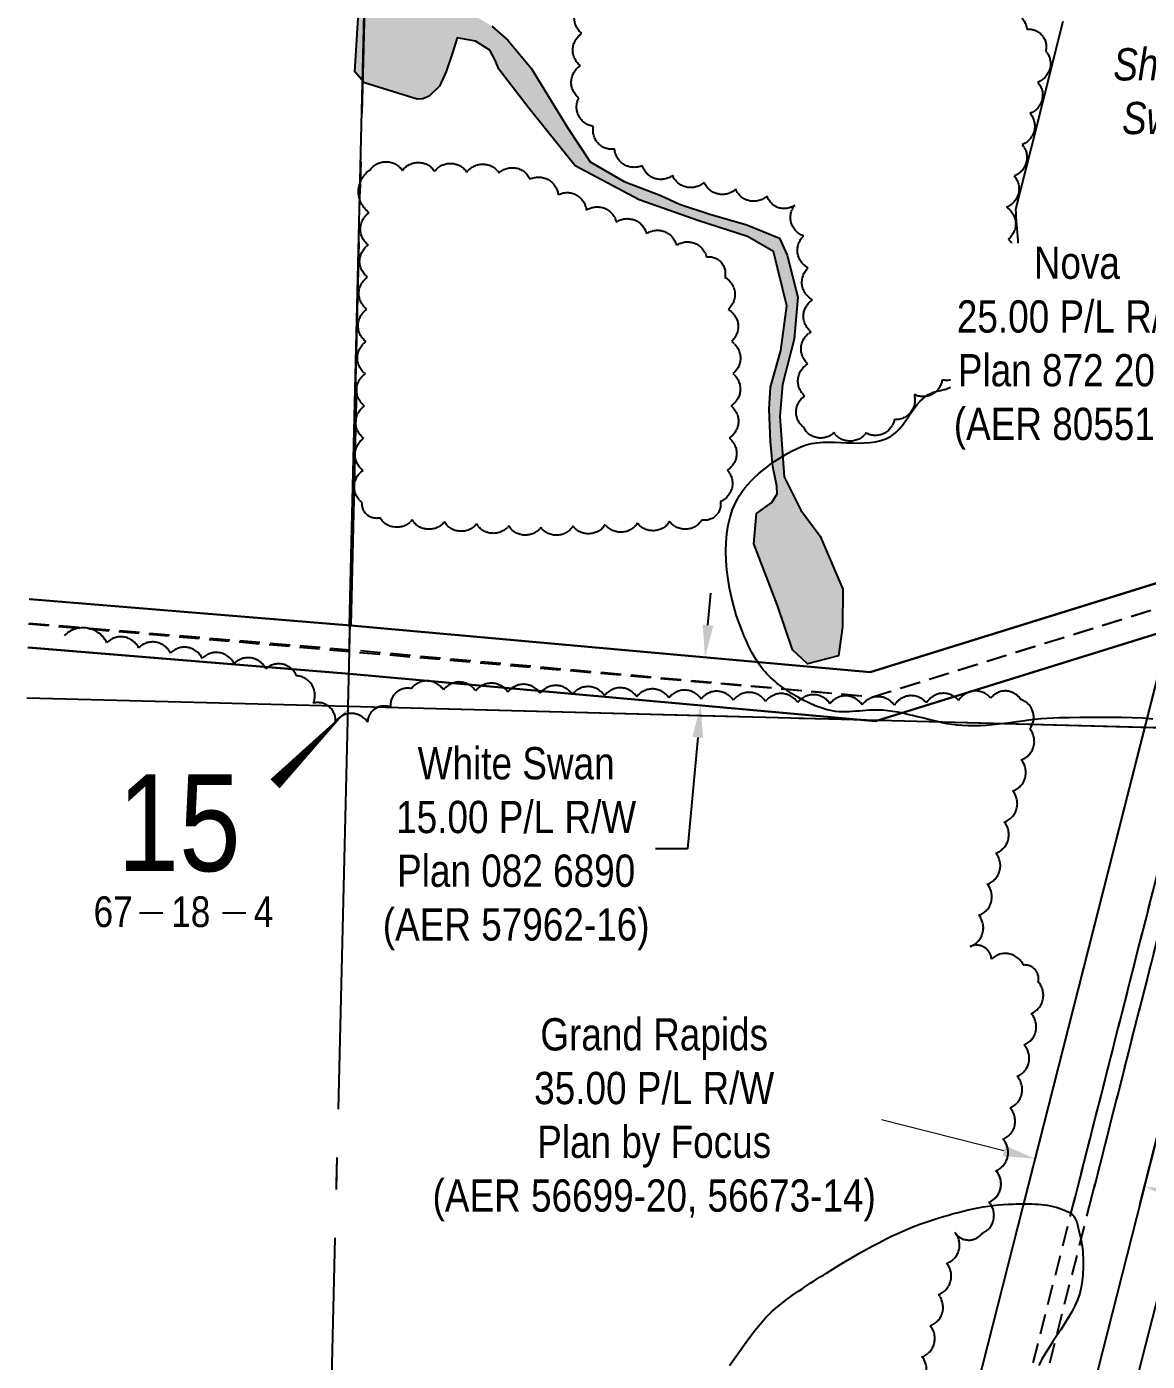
# Model space of a CAD drawing. Extents: x 392983 to 396116, y 6072693 to 6074543.
# Drawn here: x 393036.8 to 393384.5, y 6073436.3 to 6073850.4 of the extents above; entities that cross this region are included whole.
import ezdxf
from ezdxf.enums import TextEntityAlignment as Align

# ---------------------------------------------------------------- set-up
doc = ezdxf.new("R2010")
doc.units = 0
doc.header["$LTSCALE"] = 5
doc.header["$PDSIZE"] = 0.5
for name, pattern in [('0', [1, 1, 0]), ('foc-DRILLPATH', [14.75, 6, -1.75, 1.75, -1.75, 1.75, -1.75]), ('foc-QUARTERLINE', [33, 25, -3, 2, -3]), ('UG_PIPE', [1.875, 1.25, -0.625])]:
    doc.linetypes.add(name, pattern=pattern)
doc.layers.get('Defpoints').update_dxf_attribs({"color": 9})
for name, color, linetype in [('10', 1, 'Continuous'), ('9', 3, 'Continuous'), ('AS-PIPE-UG', 44, 'UG_PIPE'), ('C-RW', 13, 'Continuous'), ('F-RW', 190, 'Continuous'), ('L-SECLBL', 7, 'Continuous'), ('L-SECQ', 8, 'foc-QUARTERLINE'), ('L-TITLEDB', 4, 'Continuous'), ('P-PDRILLPATH', 12, 'foc-DRILLPATH'), ('T-BUSH', 110, '0'), ('T-WATER', 160, 'Continuous'), ('T-WATER-H', 133, 'Continuous'), ('WETLAND', 143, 'Continuous'), ('WETLAND-T', 146, 'Continuous')]:
    doc.layers.add(name, color=color, linetype=linetype)
doc.layers.add('F-RW-T', color=190, linetype='Continuous', lineweight=9)
doc.styles.add('80CG', font='ARIALN.TTF', dxfattribs={"height": 10})
doc.styles.add('80L', font='ARIALN.TTF', dxfattribs={"height": 10})
doc.styles.add('SIMPLEX', font='ARIALN.TTF')
doc.dimstyles.new('Compass 5 000', dxfattribs={"dimscale": 5, "dimtxt": 9, "dimasz": 2, "dimexe": 0.2, "dimexo": 0.0625, "dimgap": 0.5, "dimtad": 0, "dimtih": 1, "dimtoh": 1, "dimzin": 0, "dimdsep": 46, "dimtxsty": '80CG', "dimcen": 0.1, "dimse1": 1, "dimse2": 1, "dimclrd": 256, "dimclrt": 256, "dimaunit": 1, "dimadec": 4, "dimazin": 0, "dimtfac": 0.06, "dimtofl": 0, "dimtmove": 0, "dimatfit": 1, "dimfxl": 0.2, "dimtolj": 1, "dimtzin": 0, "dimlwd": -1, "dimarcsym": 0})

# ---------------------------------------------------------------- blocks, each defined once
blk = doc.blocks.new('L-SECLBL')
at = {"layer": '9', "color": 7}
for p, q in [((-5.08, -27.83), (-12.29, -27.83)), ((20.7, -27.83), (13.5, -27.83))]:
    blk.add_line(p, q, dxfattribs=at)
at = {"layer": '10', "color": 2, "style": 'SIMPLEX'}
blk.add_attdef('SEC', text='', height=30, dxfattribs=at).set_placement((0, 0), align=Align.MIDDLE)
at = {"layer": '10', "color": 5, "style": '80L'}
blk.add_attdef('TWP', text='', height=9.5, dxfattribs=at).set_placement((-14.43, -27.37), align=Align.MIDDLE_RIGHT)
blk.add_attdef('RGE', text='', height=9.5, dxfattribs=at).set_placement((3.62, -27.37), align=Align.MIDDLE_CENTER)
blk.add_attdef('MER', text='', height=9.5, dxfattribs=at).set_placement((23.17, -27.37), align=Align.MIDDLE_LEFT)
blk = doc.blocks.new('*D371')
at = {"layer": 'Defpoints', "color": 0, "transparency": 16777216}
for p in [(393280.55, 6073651.73), (393245.91, 6073639.87), (393279.19, 6073636.83)]:
    blk.add_point(p, dxfattribs=at)
at = {"layer": 'F-RW', "transparency": 16777216}
for p, q in [((393248.18, 6073664.72), (393249.08, 6073674.68)), ((393245.01, 6073629.91), (393241.86, 6073595.39)), ((393241.86, 6073595.39), (393231.86, 6073595.39))]:
    blk.add_line(p, q, dxfattribs=at)
for points in [[(393246.52, 6073664.87), (393249.84, 6073664.57), (393247.27, 6073654.76)], [(393243.35, 6073630.06), (393246.66, 6073629.76), (393245.91, 6073639.87)]]:
    blk.add_solid(points, dxfattribs=at)
at = {"layer": 'F-RW', "transparency": 16777216, "insert": (393188.67, 6073595.39), "char_height": 10, "attachment_point": 5, "style": '80CG'}
blk.add_mtext('\\A1;White Swan\\P15.00 P/L R/W\\PPlan 082 6890\\P(AER 57962-16)', dxfattribs=at)
blk = doc.blocks.new('*D387')
at = {"layer": 'Defpoints', "color": 0, "transparency": 16777216}
for p in [(393351.74, 6073507.24), (393349.69, 6073499.18), (393385.66, 6073498.62)]:
    blk.add_point(p, dxfattribs=at)
at = {"layer": 'F-RW-T', "transparency": 16777216}
for p, q in [((393340, 6073501.65), (393302.08, 6073511.29)), ((393393.31, 6073488.1), (393403, 6073485.63))]:
    blk.add_line(p, q, dxfattribs=at)
for points in [[(393340.41, 6073503.26), (393339.59, 6073500.03), (393349.69, 6073499.18)], [(393393.72, 6073489.71), (393392.9, 6073486.48), (393383.61, 6073490.56)]]:
    blk.add_solid(points, dxfattribs=at)
at = {"layer": 'F-RW-T', "transparency": 16777216, "insert": (393231.5, 6073511.29), "char_height": 10, "attachment_point": 5, "style": '80CG'}
blk.add_mtext('\\A1;Grand Rapids\\P35.00 P/L R/W\\PPlan by Focus\\P(AER 56699-20, 56673-14)', dxfattribs=at)
blk = doc.blocks.new('*D526')
at = {"layer": 'Defpoints', "color": 0, "transparency": 16777216}
for p in [(393497.45, 6073755.74), (393521.65, 6073749.59), (393490.49, 6073728.36)]:
    blk.add_point(p, dxfattribs=at)
at = {"layer": 'F-RW-T', "transparency": 16777216}
for p, q in [((393480.8, 6073730.82), (393402.67, 6073750.68)), ((393524.38, 6073719.74), (393534.07, 6073717.28))]:
    blk.add_line(p, q, dxfattribs=at)
for points in [[(393481.21, 6073732.44), (393480.39, 6073729.21), (393490.49, 6073728.36)], [(393524.79, 6073721.36), (393523.97, 6073718.13), (393514.69, 6073722.21)]]:
    blk.add_solid(points, dxfattribs=at)
at = {"layer": 'F-RW-T', "transparency": 16777216, "insert": (393362.66, 6073750.68), "char_height": 10, "attachment_point": 5, "style": '80CG', "bg_fill": 3, "box_fill_scale": 1.1, "bg_fill_color": 256, "bg_fill_true_color": 13158600, "bg_fill_transparency": 0}
blk.add_mtext('\\A1;Nova\\P25.00 P/L R/W\\PPlan 872 2005\\P(AER 80551-1)', dxfattribs=at)

msp = doc.modelspace()

# ---------------------------------------------------------------- hatches: boundary and pattern name
at = {"layer": 'T-WATER-H'}
h = msp.add_hatch(color=256, dxfattribs=at)
h.dxf.hatch_style = 1
h.paths.add_polyline_path([(393157.983, 6073827.915), (393141.629, 6073833.022), (393138.563, 6073836.427), (393143.333, 6073913.38), (393144.696, 6073929.402), (393147.762, 6073947.449), (393147.415, 6073992.776), (393149.118, 6074002.31), (393152.185, 6074018.654), (393157.636, 6074021.378), (393169.901, 6074013.887), (393173.308, 6074005.715), (393172.626, 6073994.138), (393172.286, 6073984.945), (393172.967, 6073968.941), (393179.781, 6073953.959), (393182.456, 6073950.964), (393185.124, 6073951.898), (393184.191, 6073948.031), (393185.124, 6073938.432), (393189.927, 6073931.232), (393192.195, 6073929.499), (393199.532, 6073930.566), (393196.864, 6073929.499), (393192.728, 6073926.032), (393191.004, 6073917.575), (393190.202, 6073901.273), (393187.691, 6073884.36), (393181.488, 6073866.617), (393175.285, 6073862.769), (393172.718, 6073859.135), (393175.071, 6073854.218), (393181.167, 6073850.571), (393186.124, 6073846.285), (393193.315, 6073837.503), (393204.601, 6073819.135), (393211.677, 6073808.53), (393222.152, 6073802.356), (393233.573, 6073798.054), (393239.357, 6073795.314), (393248.81, 6073792.21), (393260.289, 6073788.971), (393270.417, 6073784.787), (393272.713, 6073779.523), (393276.045, 6073766.503), (393274.964, 6073753.505), (393271.314, 6073739.43), (393270.475, 6073729.465), (393271.828, 6073710.798), (393276.998, 6073700.468), (393282.98, 6073692.315), (393290.049, 6073675.875), (393289.911, 6073664.172), (393288.687, 6073655.205), (393279.035, 6073652.759), (393274.413, 6073657.107), (393269.79, 6073670.83), (393262.449, 6073689.988), (393263.264, 6073699.378), (393268.023, 6073702.775), (393269.654, 6073705.492), (393269.593, 6073707.877), (393268.312, 6073713.934), (393267.551, 6073721.586), (393267.141, 6073731.844), (393267.637, 6073738.618), (393270.758, 6073749.976), (393272.706, 6073763.813), (393268.512, 6073780.702), (393260.467, 6073785.273), (393245.374, 6073790.156), (393226.852, 6073796.683), (393206.992, 6073807.27), (393192.642, 6073825.149), (393183.248, 6073837.249), (393182.143, 6073840.01), (393180.486, 6073843.184), (393176.067, 6073845.944), (393170.406, 6073846.91), (393168.887, 6073842.356), (393166.938, 6073836.557), (393164.931, 6073831.958), (393161.687, 6073828.878), (393159.686, 6073828.068)])

# ---------------------------------------------------------------- linework, layer by layer
at = {"layer": 'AS-PIPE-UG', "flags": 128}
for points in [[(393361.696, 6073485.517), (393380.678, 6073560.19), (393400.215, 6073637.052), (393455.432, 6073854.276), (393469.109, 6074430.211), (393471.604, 6074535.283)], [(393366.821, 6073485.385), (393385.788, 6073560.001), (393405.061, 6073635.821), (393460.418, 6073853.592), (393474.108, 6074430.092), (393476.603, 6074535.154)], [(393096.252, 6072903.629), (393100.63, 6073086.956), (393177.231, 6073176.745), (393328.185, 6073353.687), (393400.215, 6073637.052), (393424.213, 6073731.459)], [(393101.253, 6072903.629), (393105.586, 6073085.062), (393181.035, 6073173.5), (393332.745, 6073351.327), (393405.061, 6073635.821), (393429.339, 6073731.327)], [(393037.354, 6073665.175), (393299.304, 6073642.526), (393479.593, 6073698.601), (393573.527, 6073675.39)], [(393037.548, 6073665.356), (393137.651, 6073657.084), (393299.317, 6073642.53), (393479.593, 6073698.601), (393573.56, 6073675.382)]]:
    msp.add_lwpolyline(points, dxfattribs=at)
at = {"layer": 'C-RW', "flags": 128}
for points in [[(393444.715, 6073730.931), (393346.422, 6073344.248), (393192.447, 6073163.764), (393178.345, 6073129.062), (393175.978, 6073091.556), (393190.807, 6073035.065)], [(393382.198, 6073484.989), (393401.12, 6073559.431)]]:
    msp.add_lwpolyline(points, dxfattribs=at)
at = {"layer": 'F-RW', "flags": 128}
for points in [[(393405.967, 6073578.499), (393475.373, 6073851.54), (393489.103, 6074429.736), (393454.116, 6074430.661), (393440.477, 6073856.328), (393346.32, 6073485.913)], [(393444.715, 6073730.931), (393346.422, 6073344.248), (393123.028, 6073082.394), (393124.359, 6073137.881), (393314.508, 6073360.766), (393408.837, 6073731.855)], [(393037.175, 6073657.861), (393137.006, 6073649.612), (393300.125, 6073634.927), (393479.824, 6073690.818), (393571.728, 6073668.109), (393575.365, 6073682.548), (393479.377, 6073706.408), (393298.522, 6073650.116), (393137.376, 6073664.616), (393037.541, 6073672.846)], [(393037.72, 6073672.831), (393137.376, 6073664.616), (393298.522, 6073650.116), (393479.377, 6073706.408), (393575.365, 6073682.548), (393571.728, 6073668.109), (393479.824, 6073690.818), (393300.125, 6073634.927), (393137.006, 6073649.612), (393037.375, 6073657.845)], [(393382.198, 6073484.989), (393401.12, 6073559.431)]]:
    msp.add_lwpolyline(points, dxfattribs=at)
at = {"layer": 'L-SECLBL', "flags": 128}
msp.add_lwpolyline([(393136.74, 6073638.834, 0, 4, 0), (393113.828, 6073615.502, 0, 0, 0)], format="xyseb", dxfattribs=at)
at = {"layer": 'L-SECQ', "flags": 128}
for points in [[(393155.678, 6074443.403), (393136.394, 6073639.58)], [(393138.775, 6073738.815), (393136.394, 6073639.58)], [(393036.791, 6073642.202), (393136.394, 6073639.58)], [(393036.792, 6073642.202), (393136.394, 6073639.58)], [(393136.394, 6073639.58), (393117.089, 6072834.854)], [(393136.394, 6073639.58), (393132.84, 6073491.415)], [(393136.394, 6073639.58), (393941.354, 6073618.391)]]:
    msp.add_lwpolyline(points, dxfattribs=at)
at = {"layer": 'L-SECQ', "linetype": 'ByBlock', "flags": 128}
msp.add_lwpolyline([(393136.394, 6073639.58), (393941.354, 6073618.391)], dxfattribs=at)
at = {"layer": 'L-TITLEDB', "flags": 128}
msp.add_lwpolyline([(393155.561, 6074438.549), (393960.674, 6074417.277), (393960.553, 6074412.289), (393165.618, 6074433.402), (393155.689, 6074013.895), (393443.956, 6074007.355), (393440.493, 6073856.273), (393396.008, 6073680.462), (393298.522, 6073650.116), (393136.996, 6073664.647), (393145.38, 6074014.156)], close=True, dxfattribs=at)
msp.add_lwpolyline([(393139.108, 6073738.806), (393137.376, 6073664.616), (393298.522, 6073650.116), (393396.008, 6073680.462), (393409.011, 6073731.851)], dxfattribs=at)
at = {"layer": 'P-PDRILLPATH', "flags": 128}
msp.add_lwpolyline([(393150.387, 6072713.826), (393199.241, 6072807.062), (393209.638, 6072826.905), (393242.107, 6072888.872), (393227.118, 6072945.971), (393221.181, 6072968.586), (393188.58, 6073092.78), (393190.692, 6073126.242), (393203.267, 6073157.188), (393357.82, 6073338.348), (393431.714, 6073629.046), (393457.528, 6073730.601)], dxfattribs=at)
at = {"layer": 'T-BUSH', "flags": 128}
for points in [[(393266.531, 6073797.878, -0.5205671), (393256.759, 6073799.999, -0.5205671), (393246.987, 6073802.121, -0.5205671), (393237.214, 6073804.242, -0.5205671), (393227.817, 6073807.315, -0.5205671), (393219.223, 6073812.429, -0.5205671), (393212.646, 6073819.494, -0.5205671), (393208.122, 6073828.321, -0.5205671), (393208.601, 6073838.31, -0.5205671), (393209.079, 6073848.298, -0.5205671), (393209.558, 6073858.287, -0.5205671), (393219.156, 6073858.598, -0.5205671), (393229.155, 6073858.484, -0.5205671), (393239.155, 6073858.37, -0.5205671), (393249.154, 6073858.256, -0.5205671), (393259.154, 6073858.142, -0.5205671), (393269.153, 6073858.028, -0.5205671), (393279.152, 6073857.915, -0.5205671), (393289.152, 6073857.801, -0.5205671), (393299.151, 6073857.687, -0.5205671), (393309.15, 6073857.573, -0.5205671), (393319.15, 6073857.459, -0.5205671), (393329.149, 6073857.345, -0.5205671), (393338.427, 6073854.541, -0.5205671), (393347.14, 6073849.634, -0.5205671), (393352.984, 6073842.914, -0.5205671), (393350.542, 6073833.217, -0.5205671), (393348.1, 6073823.519, -0.5205671), (393345.657, 6073813.822, -0.5205671), (393343.215, 6073804.125, -0.5205671), (393340.773, 6073794.428, -0.5205671), (393341.357, 6073784.466, -0.5205671), (393340.471, 6073774.562, -0.5205671), (393337.31, 6073765.082, -0.5205671), (393332.931, 6073756.099, -0.5205671), (393328.088, 6073747.352, -0.5205671), (393320.844, 6073740.823, -0.5205671), (393312.135, 6073736.348, -0.5205671), (393305.989, 6073728.499, -0.5205671), (393297.25, 6073724.375, -0.5205671), (393287.261, 6073724.486, -0.5205671), (393277.86, 6073726.159, -0.5205671), (393278.253, 6073735.84, -0.5205671), (393279.207, 6073745.794, -0.5205671), (393280.16, 6073755.749, -0.5205671), (393280.668, 6073765.693, -0.5205671), (393279.276, 6073775.596, -0.5205671), (393277.885, 6073785.499, -0.5205671), (393275.151, 6073795.08, -0.5205671)], [(393143.389, 6073806.057, -0.5205671), (393153.386, 6073805.802, -0.5205671), (393163.382, 6073805.547, -0.5205671), (393173.379, 6073805.292, -0.5205671), (393183.376, 6073805.036, -0.5205671), (393192.924, 6073803.116, -0.5205671), (393201.695, 6073798.313, -0.5205671), (393210.466, 6073793.51, -0.5205671), (393219.754, 6073789.821, -0.5205671), (393229.083, 6073786.22, -0.5205671), (393238.412, 6073782.619, -0.5205671), (393247.741, 6073779.018, -0.5205671), (393253.433, 6073772.644, -0.5205671), (393254.437, 6073762.694, -0.5205671), (393255.44, 6073752.744, -0.5205671), (393255.88, 6073742.783, -0.5205671), (393255.311, 6073732.799, -0.5205671), (393254.743, 6073722.815, -0.5205671), (393254.174, 6073712.831, -0.5205671), (393252.056, 6073703.105, -0.5205671), (393246.274, 6073697.351, -0.5205671), (393236.285, 6073696.883, -0.5205671), (393226.296, 6073696.415, -0.5205671), (393216.307, 6073695.947, -0.5205671), (393206.318, 6073695.48, -0.5205671), (393196.329, 6073695.012, -0.5205671), (393186.348, 6073695.527, -0.5205671), (393176.367, 6073696.151, -0.5205671), (393166.387, 6073696.775, -0.5205671), (393156.406, 6073697.399, -0.5205671), (393146.426, 6073698.023, -0.5205671), (393140.91, 6073702.743, -0.5205671), (393141.15, 6073712.74, -0.5205671), (393141.39, 6073722.737, -0.5205671), (393141.63, 6073732.734, -0.5205671), (393141.87, 6073742.731, -0.5205671), (393142.11, 6073752.728, -0.5205671), (393142.349, 6073762.726, -0.5205671), (393142.589, 6073772.723, -0.5205671), (393142.829, 6073782.72, -0.5205671), (393143.069, 6073792.717, -0.5205671)]]:
    msp.add_lwpolyline(points, format="xyb", close=True, dxfattribs=at)
for points in [[(393062.058, 6072995.826, 0.5205671), (393063.57, 6073005.711, 0.5205671), (393065.082, 6073015.596, 0.5205671), (393066.594, 6073025.481, 0.5205671), (393068.106, 6073035.366, 0.5205671), (393069.618, 6073045.251, 0.5205671), (393070.171, 6073055.224, 0.5205671), (393070.493, 6073065.219, 0.5205671), (393070.816, 6073075.214, 0.5205671), (393071.02, 6073085.212, 0.5205671), (393071.224, 6073095.21, 0.5205671), (393071.684, 6073105.114, 0.5205671), (393077.996, 6073112.87, 0.5205671), (393084.307, 6073120.627, 0.5205671), (393090.618, 6073128.384, 0.5205671), (393098.484, 6073130.54, 0.5205671), (393106.946, 6073130.902, 0.5205671), (393113.63, 6073138.34, 0.5205671), (393120.314, 6073145.778, 0.5205671), (393126.999, 6073153.216, 0.5205671), (393133.683, 6073160.654, 0.5205671), (393140.367, 6073168.092, 0.5205671), (393147.051, 6073175.529, 0.5205671), (393153.735, 6073182.967, 0.5205671), (393160.2, 6073190.595, 0.5205671), (393166.575, 6073198.299, 0.5205671), (393172.95, 6073206.004, 0.5205671), (393179.325, 6073213.708, 0.5205671), (393185.7, 6073221.413, 0.5205671), (393192.075, 6073229.117, 0.5205671), (393198.45, 6073236.822, 0.5205671), (393204.825, 6073244.526, 0.5205671), (393211.2, 6073252.231, 0.5205671), (393217.575, 6073259.935, 0.5205671), (393223.95, 6073267.64, 0.5205671), (393230.325, 6073275.344, 0.5205671), (393232.042, 6073283.67, 0.5205671), (393233.79, 6073292.054, 0.5205671), (393240.004, 6073299.89, 0.5205671), (393246.217, 6073307.726, 0.5205671), (393252.43, 6073315.561, 0.5205671), (393258.643, 6073323.397, 0.5205671), (393264.857, 6073331.232, 0.5205671), (393271.07, 6073339.068, 0.5205671), (393277.283, 6073346.903, 0.5205671), (393283.496, 6073354.739, 0.5205671), (393289.71, 6073362.574, 0.5205671), (393295.923, 6073370.41, 0.5205671), (393299.282, 6073379.674, 0.5205671), (393301.833, 6073389.344, 0.5205671), (393304.384, 6073399.013, 0.5205671), (393306.935, 6073408.682, 0.5205671), (393309.486, 6073418.351, 0.5205671), (393312.037, 6073428.02, 0.5205671), (393314.588, 6073437.689, 0.5205671), (393317.139, 6073447.358, 0.5205671), (393319.69, 6073457.027, 0.5205671), (393322.241, 6073466.697, 0.5205671), (393324.823, 6073476.314, 0.5205671), (393333.158, 6073475.954, 0.5205671), (393335.347, 6073485.712, 0.5205671), (393337.535, 6073495.47, 0.5205671), (393339.723, 6073505.227, 0.5205671), (393341.912, 6073514.985, 0.5205671), (393344.1, 6073524.743, 0.5205671), (393346.288, 6073534.5, 0.5205671), (393348.477, 6073544.258, 0.5205671), (393350.665, 6073554.015, 0.5205671), (393346.003, 6073559.28, 0.5205671), (393336.182, 6073561.16, 0.5205671), (393329.588, 6073565.052, 0.5205671), (393332.225, 6073574.698, 0.5205671), (393334.862, 6073584.344, 0.5205671), (393337.499, 6073593.99, 0.5205671), (393340.136, 6073603.636, 0.5205671), (393342.773, 6073613.282, 0.5205671), (393345.41, 6073622.928, 0.5205671), (393348.047, 6073632.574, 0.5205671), (393345.251, 6073641.684, 0.5205671), (393335.935, 6073642.1, 0.5205671), (393325.962, 6073641.362, 0.5205671), (393315.989, 6073640.624, 0.5205671), (393306.017, 6073639.885, 0.5205671), (393296.028, 6073640.013, 0.5205671), (393286.034, 6073640.372, 0.5205671), (393276.04, 6073640.732, 0.5205671), (393266.047, 6073641.091, 0.5205671), (393256.053, 6073641.45, 0.5205671), (393246.06, 6073641.809, 0.5205671), (393236.066, 6073642.168, 0.5205671), (393226.073, 6073642.527, 0.5205671), (393216.079, 6073642.886, 0.5205671), (393206.086, 6073643.246, 0.5205671), (393196.092, 6073643.605, 0.5205671), (393186.099, 6073643.964, 0.5205671), (393176.105, 6073644.323, 0.5205671), (393166.111, 6073644.682, 0.5205671), (393156.118, 6073645.041, 0.5205671), (393149.714, 6073639.271, 0.5205671), (393142.57, 6073634.669, 0.5205671), (393132.572, 6073634.836, 0.5205671), (393125.724, 6073640.521, 0.5205671), (393120.501, 6073649.048, 0.5205671), (393110.985, 6073651.193, 0.5205671), (393101.117, 6073652.816, 0.5205671), (393091.25, 6073654.439, 0.5205671), (393081.382, 6073656.062, 0.5205671), (393071.515, 6073657.685, 0.5205671), (393061.648, 6073659.307, 0.5205671), (393048.477, 6073661.474, 0.5205671)], [(393336.247, 6073486.173, 0.468954), (393337.535, 6073495.47, 0.5205671), (393339.723, 6073505.227, 0.5205671), (393341.912, 6073514.985, 0.5205671), (393344.1, 6073524.743, 0.5205671), (393346.288, 6073534.5, 0.5205671), (393348.477, 6073544.258, 0.5205671), (393350.665, 6073554.015, 0.5205671), (393346.003, 6073559.28, 0.5205671), (393336.182, 6073561.16, 0.5205671), (393329.588, 6073565.052, 0.5205671), (393332.225, 6073574.698, 0.5205671), (393334.862, 6073584.344, 0.5205671), (393337.499, 6073593.99, 0.5205671), (393340.136, 6073603.636, 0.5205671), (393342.773, 6073613.282, 0.5205671), (393345.41, 6073622.928, 0.5205671), (393348.047, 6073632.574, 0.5205671), (393345.251, 6073641.684, 0.5205671), (393335.935, 6073642.1, 0.5205671), (393325.962, 6073641.362, 0.5205671), (393315.989, 6073640.624, 0.5205671), (393306.017, 6073639.885, 0.5205671), (393296.028, 6073640.013, 0.5205671), (393286.034, 6073640.372, 0.5205671), (393276.04, 6073640.732, 0.5205671), (393266.047, 6073641.091, 0.5205671), (393256.053, 6073641.45, 0.5205671), (393246.06, 6073641.809, 0.5205671), (393236.066, 6073642.168, 0.5205671), (393226.073, 6073642.527, 0.5205671), (393216.079, 6073642.886, 0.5205671), (393206.086, 6073643.246, 0.5205671), (393196.092, 6073643.605, 0.5205671), (393186.099, 6073643.964, 0.5205671), (393176.105, 6073644.323, 0.5205671), (393166.111, 6073644.682, 0.5205671), (393156.118, 6073645.041, 0.5205671), (393149.714, 6073639.271, 0.5205671), (393142.57, 6073634.669, 0.5205671), (393132.572, 6073634.836, 0.5205671), (393125.724, 6073640.521, 0.5205671), (393120.501, 6073649.048, 0.5205671), (393110.985, 6073651.193, 0.5205671), (393101.117, 6073652.816, 0.5205671), (393091.25, 6073654.439, 0.5205671), (393081.382, 6073656.062, 0.5205671), (393071.515, 6073657.685, 0.5205671), (393061.648, 6073659.307, 0.5205671), (393048.477, 6073661.474)]]:
    msp.add_lwpolyline(points, format="xyb", dxfattribs=at)
at = {"layer": 'T-WATER', "flags": 128}
msp.add_lwpolyline([(393181.167, 6073850.571), (393186.124, 6073846.285), (393193.315, 6073837.503), (393204.601, 6073819.135), (393211.677, 6073808.53), (393222.152, 6073802.356), (393233.573, 6073798.054), (393239.357, 6073795.314), (393248.81, 6073792.21), (393260.289, 6073788.971), (393270.417, 6073784.787), (393272.713, 6073779.523), (393276.045, 6073766.503), (393274.964, 6073753.505), (393271.314, 6073739.43), (393270.475, 6073729.465), (393271.828, 6073710.798), (393276.998, 6073700.468), (393282.98, 6073692.315), (393290.049, 6073675.875), (393289.911, 6073664.172), (393288.687, 6073655.205), (393279.035, 6073652.759), (393274.413, 6073657.107), (393269.79, 6073670.83), (393262.449, 6073689.988), (393263.264, 6073699.378), (393268.023, 6073702.775), (393269.654, 6073705.492), (393269.593, 6073707.877), (393268.312, 6073713.934), (393267.551, 6073721.586), (393267.141, 6073731.844), (393267.637, 6073738.618), (393270.758, 6073749.976), (393272.706, 6073763.813), (393268.512, 6073780.702), (393260.467, 6073785.273), (393245.374, 6073790.156), (393226.852, 6073796.683), (393206.992, 6073807.27), (393192.642, 6073825.149), (393183.248, 6073837.249), (393182.143, 6073840.01), (393180.486, 6073843.184), (393176.067, 6073845.944), (393170.406, 6073846.91), (393168.887, 6073842.356), (393166.938, 6073836.557), (393164.931, 6073831.958), (393161.687, 6073828.878), (393159.686, 6073828.068), (393157.983, 6073827.915), (393141.629, 6073833.022), (393138.563, 6073836.427), (393143.333, 6073913.38)], dxfattribs=at)
at = {"layer": 'WETLAND'}
for points in [[(393386.238, 6073635.597), (393383.027, 6073635.841), (393379.79, 6073636.003), (393376.536, 6073636.095), (393373.275, 6073636.131), (393370.017, 6073636.126), (393366.77, 6073636.092), (393363.545, 6073636.045), (393360.351, 6073635.996), (393357.196, 6073635.961), (393355.312, 6073635.914), (393353.426, 6073635.808), (393351.538, 6073635.653), (393349.648, 6073635.459), (393347.758, 6073635.235), (393345.868, 6073634.992), (393343.978, 6073634.738), (393342.088, 6073634.483), (393340.199, 6073634.237), (393338.311, 6073634.01), (393336.425, 6073633.811), (393334.541, 6073633.65), (393332.659, 6073633.537), (393330.78, 6073633.481), (393328.905, 6073633.492), (393327.034, 6073633.579), (393325.487, 6073633.72), (393323.945, 6073633.922), (393322.406, 6073634.176), (393320.871, 6073634.475), (393319.337, 6073634.809), (393317.805, 6073635.17), (393316.274, 6073635.549), (393314.743, 6073635.937), (393313.212, 6073636.326), (393311.68, 6073636.707), (393310.146, 6073637.071), (393308.609, 6073637.41), (393307.07, 6073637.716), (393305.527, 6073637.979), (393303.98, 6073638.19), (393302.427, 6073638.342), (393301.389, 6073638.397), (393300.345, 6073638.409), (393299.294, 6073638.385), (393298.24, 6073638.334), (393297.183, 6073638.263), (393296.125, 6073638.179), (393295.066, 6073638.091), (393294.009, 6073638.005), (393292.955, 6073637.93), (393291.904, 6073637.873), (393290.859, 6073637.842), (393289.82, 6073637.844), (393288.789, 6073637.888), (393287.768, 6073637.98), (393286.757, 6073638.129), (393285.759, 6073638.342), (393285.144, 6073638.503), (393284.531, 6073638.679), (393283.918, 6073638.869), (393283.307, 6073639.073), (393282.697, 6073639.289), (393282.09, 6073639.518), (393281.485, 6073639.758), (393280.884, 6073640.008), (393280.286, 6073640.269), (393279.692, 6073640.538), (393279.102, 6073640.817), (393278.517, 6073641.103), (393277.937, 6073641.396), (393277.363, 6073641.695), (393276.795, 6073642.001), (393276.234, 6073642.311), (393275.53, 6073642.711), (393274.828, 6073643.124), (393274.129, 6073643.551), (393273.434, 6073643.99), (393272.744, 6073644.442), (393272.062, 6073644.906), (393271.388, 6073645.384), (393270.724, 6073645.874), (393270.07, 6073646.377), (393269.429, 6073646.892), (393268.802, 6073647.42), (393268.189, 6073647.961), (393267.593, 6073648.514), (393267.014, 6073649.08), (393266.454, 6073649.658), (393265.915, 6073650.248), (393265.334, 6073650.929), (393264.775, 6073651.636), (393264.237, 6073652.366), (393263.719, 6073653.117), (393263.22, 6073653.887), (393262.74, 6073654.673), (393262.277, 6073655.474), (393261.831, 6073656.286), (393261.402, 6073657.108), (393260.987, 6073657.938), (393260.586, 6073658.773), (393260.2, 6073659.611), (393259.826, 6073660.45), (393259.463, 6073661.287), (393259.112, 6073662.12), (393258.771, 6073662.948), (393257.834, 6073665.394), (393256.969, 6073667.961), (393256.187, 6073670.629), (393255.497, 6073673.376), (393254.909, 6073676.181), (393254.433, 6073679.025), (393254.079, 6073681.887), (393253.856, 6073684.745), (393253.774, 6073687.58), (393253.843, 6073690.37), (393254.073, 6073693.095), (393254.474, 6073695.734), (393255.055, 6073698.266), (393255.826, 6073700.671), (393256.797, 6073702.928), (393257.978, 6073705.017), (393258.767, 6073706.166), (393259.643, 6073707.303), (393260.598, 6073708.426), (393261.625, 6073709.53), (393262.717, 6073710.613), (393263.867, 6073711.67), (393265.069, 6073712.699), (393266.314, 6073713.695), (393267.597, 6073714.656), (393268.91, 6073715.578), (393270.246, 6073716.458), (393271.598, 6073717.292), (393272.959, 6073718.076), (393274.322, 6073718.807), (393275.681, 6073719.483), (393277.028, 6073720.098), (393278.611, 6073720.676), (393280.271, 6073721.08), (393281.997, 6073721.337), (393283.775, 6073721.474), (393285.594, 6073721.517), (393287.442, 6073721.492), (393289.306, 6073721.425), (393291.174, 6073721.342), (393293.034, 6073721.27), (393294.875, 6073721.235), (393296.682, 6073721.264), (393298.445, 6073721.382), (393300.152, 6073721.615), (393301.789, 6073721.991), (393303.346, 6073722.535), (393304.809, 6073723.273), (393305.713, 6073723.891), (393306.561, 6073724.613), (393307.36, 6073725.425), (393308.121, 6073726.309), (393308.852, 6073727.25), (393309.562, 6073728.232), (393310.26, 6073729.238), (393310.956, 6073730.254), (393311.658, 6073731.262), (393312.375, 6073732.246), (393313.117, 6073733.192), (393313.892, 6073734.082), (393314.71, 6073734.9), (393315.579, 6073735.631), (393316.509, 6073736.259), (393317.509, 6073736.767), (393317.837, 6073736.898), (393318.173, 6073737.016), (393318.516, 6073737.123), (393318.865, 6073737.221), (393319.219, 6073737.312), (393319.576, 6073737.397), (393319.935, 6073737.478), (393320.295, 6073737.557), (393320.655, 6073737.637), (393321.013, 6073737.719), (393321.369, 6073737.804), (393321.721, 6073737.896), (393322.067, 6073737.994), (393322.408, 6073738.102), (393322.741, 6073738.222), (393323.065, 6073738.355), (393324.188, 6073738.922), (393325.245, 6073739.601), (393326.239, 6073740.382), (393327.175, 6073741.254), (393328.06, 6073742.208), (393328.897, 6073743.231), (393329.692, 6073744.315), (393330.449, 6073745.447), (393331.175, 6073746.619), (393331.872, 6073747.819), (393332.548, 6073749.036), (393333.206, 6073750.261), (393333.852, 6073751.483), (393334.49, 6073752.691), (393335.126, 6073753.875), (393335.765, 6073755.023), (393336.41, 6073756.183), (393337.037, 6073757.358), (393337.646, 6073758.549), (393338.235, 6073759.754), (393338.805, 6073760.972), (393339.355, 6073762.202), (393339.886, 6073763.441), (393340.396, 6073764.69), (393340.885, 6073765.947), (393341.353, 6073767.211), (393341.8, 6073768.481), (393342.225, 6073769.754), (393342.629, 6073771.031), (393343.009, 6073772.309), (393343.368, 6073773.589), (393343.703, 6073774.867), (393343.954, 6073775.986), (393344.148, 6073777.119), (393344.291, 6073778.265), (393344.387, 6073779.424), (393344.441, 6073780.593), (393344.458, 6073781.771), (393344.443, 6073782.958), (393344.402, 6073784.15), (393344.338, 6073785.348), (393344.258, 6073786.55), (393344.166, 6073787.754), (393344.066, 6073788.959), (393343.965, 6073790.164), (393343.867, 6073791.366), (393343.776, 6073792.566), (393343.699, 6073793.761), (393348.539, 6073812.98), (393358.39, 6073852.095)], [(393386.238, 6073635.597), (393383.027, 6073635.841), (393379.79, 6073636.003), (393376.536, 6073636.095), (393373.275, 6073636.131), (393370.017, 6073636.126), (393366.77, 6073636.092), (393363.545, 6073636.045), (393360.351, 6073635.996), (393357.196, 6073635.961), (393355.312, 6073635.914), (393353.426, 6073635.808), (393351.538, 6073635.653), (393349.648, 6073635.459), (393347.758, 6073635.235), (393345.868, 6073634.992), (393343.978, 6073634.738), (393342.088, 6073634.483), (393340.199, 6073634.237), (393338.311, 6073634.01), (393336.425, 6073633.811), (393334.541, 6073633.65), (393332.659, 6073633.537), (393330.78, 6073633.481), (393328.905, 6073633.492), (393327.034, 6073633.579), (393325.487, 6073633.72), (393323.945, 6073633.922), (393322.406, 6073634.176), (393320.871, 6073634.475), (393319.337, 6073634.809), (393317.805, 6073635.17), (393316.274, 6073635.549), (393314.743, 6073635.937), (393313.212, 6073636.326), (393311.68, 6073636.707), (393310.146, 6073637.071), (393308.609, 6073637.41), (393307.07, 6073637.716), (393305.527, 6073637.979), (393303.98, 6073638.19), (393302.427, 6073638.342), (393301.389, 6073638.397), (393300.345, 6073638.409), (393299.294, 6073638.385), (393298.24, 6073638.334), (393297.183, 6073638.263), (393296.125, 6073638.179), (393295.066, 6073638.091), (393294.009, 6073638.005), (393292.955, 6073637.93), (393291.904, 6073637.873), (393290.859, 6073637.842), (393289.82, 6073637.844), (393288.789, 6073637.888), (393287.768, 6073637.98), (393286.757, 6073638.129), (393285.759, 6073638.342), (393285.144, 6073638.503), (393284.531, 6073638.679), (393283.918, 6073638.869), (393283.307, 6073639.073), (393282.697, 6073639.289), (393282.09, 6073639.518), (393281.485, 6073639.758), (393280.884, 6073640.008), (393280.286, 6073640.269), (393279.692, 6073640.538), (393279.102, 6073640.817), (393278.517, 6073641.103), (393277.937, 6073641.396), (393277.363, 6073641.695), (393276.795, 6073642.001), (393276.234, 6073642.311), (393275.53, 6073642.711), (393274.828, 6073643.124), (393274.129, 6073643.551), (393273.434, 6073643.99), (393272.744, 6073644.442), (393272.062, 6073644.906), (393271.388, 6073645.384), (393270.724, 6073645.874), (393270.07, 6073646.377), (393269.429, 6073646.892), (393268.802, 6073647.42), (393268.189, 6073647.961), (393267.593, 6073648.514), (393267.014, 6073649.08), (393266.454, 6073649.658), (393265.915, 6073650.248), (393265.334, 6073650.929), (393264.775, 6073651.636), (393264.237, 6073652.366), (393263.719, 6073653.117), (393263.22, 6073653.887), (393262.74, 6073654.673), (393262.277, 6073655.474), (393261.831, 6073656.286), (393261.402, 6073657.108), (393260.987, 6073657.938), (393260.586, 6073658.773), (393260.2, 6073659.611), (393259.826, 6073660.45), (393259.463, 6073661.287), (393259.112, 6073662.12), (393258.771, 6073662.948), (393257.834, 6073665.394), (393256.969, 6073667.961), (393256.187, 6073670.629), (393255.497, 6073673.376), (393254.909, 6073676.181), (393254.433, 6073679.025), (393254.079, 6073681.887), (393253.856, 6073684.745), (393253.774, 6073687.58), (393253.843, 6073690.37), (393254.073, 6073693.095), (393254.474, 6073695.734), (393255.055, 6073698.266), (393255.826, 6073700.671), (393256.797, 6073702.928), (393257.978, 6073705.017), (393258.767, 6073706.166), (393259.643, 6073707.303), (393260.598, 6073708.426), (393261.625, 6073709.53), (393262.717, 6073710.613), (393263.867, 6073711.67), (393265.069, 6073712.699), (393266.314, 6073713.695), (393267.597, 6073714.656), (393268.91, 6073715.578), (393270.246, 6073716.458), (393271.598, 6073717.292), (393272.959, 6073718.076), (393274.322, 6073718.807), (393275.681, 6073719.483), (393277.028, 6073720.098), (393278.611, 6073720.676), (393280.271, 6073721.08), (393281.997, 6073721.337), (393283.775, 6073721.474), (393285.594, 6073721.517), (393287.442, 6073721.492), (393289.306, 6073721.425), (393291.174, 6073721.342), (393293.034, 6073721.27), (393294.875, 6073721.235), (393296.682, 6073721.264), (393298.445, 6073721.382), (393300.152, 6073721.615), (393301.789, 6073721.991), (393303.346, 6073722.535), (393304.809, 6073723.273), (393305.713, 6073723.891), (393306.561, 6073724.613), (393307.36, 6073725.425), (393308.121, 6073726.309), (393308.852, 6073727.25), (393309.562, 6073728.232), (393310.26, 6073729.238), (393310.956, 6073730.254), (393311.658, 6073731.262), (393312.375, 6073732.246), (393313.117, 6073733.192), (393313.892, 6073734.082), (393314.71, 6073734.9)], [(393254.901, 6073434.997), (393256.448, 6073437.172), (393257.982, 6073439.37), (393259.519, 6073441.567), (393261.08, 6073443.74), (393262.682, 6073445.865), (393264.345, 6073447.917), (393266.087, 6073449.872), (393267.927, 6073451.707), (393269.883, 6073453.398), (393270.776, 6073454.1), (393271.679, 6073454.793), (393272.59, 6073455.477), (393273.51, 6073456.151), (393274.438, 6073456.818), (393275.373, 6073457.476), (393276.315, 6073458.127), (393277.262, 6073458.771), (393278.214, 6073459.408), (393279.171, 6073460.038), (393280.131, 6073460.663), (393281.094, 6073461.283), (393282.06, 6073461.898), (393283.027, 6073462.508), (393283.996, 6073463.114), (393284.964, 6073463.717), (393286.946, 6073464.941), (393288.939, 6073466.16), (393290.946, 6073467.369), (393292.964, 6073468.566), (393294.996, 6073469.744), (393297.042, 6073470.901), (393299.101, 6073472.033), (393301.174, 6073473.135), (393303.261, 6073474.203), (393305.363, 6073475.232), (393307.48, 6073476.22), (393309.613, 6073477.162), (393311.761, 6073478.053), (393313.925, 6073478.891), (393316.105, 6073479.669), (393318.302, 6073480.385), (393319.791, 6073480.842), (393321.291, 6073481.292), (393322.801, 6073481.731), (393324.32, 6073482.156), (393325.848, 6073482.565), (393327.383, 6073482.955), (393328.924, 6073483.323), (393330.47, 6073483.666), (393332.021, 6073483.98), (393333.574, 6073484.264), (393335.13, 6073484.513), (393336.687, 6073484.726), (393338.245, 6073484.899), (393339.801, 6073485.029), (393341.356, 6073485.113), (393342.908, 6073485.148), (393343.851, 6073485.157), (393344.803, 6073485.168), (393345.762, 6073485.179), (393346.726, 6073485.185), (393347.693, 6073485.183), (393348.661, 6073485.169), (393349.628, 6073485.14), (393350.593, 6073485.091), (393351.554, 6073485.019), (393352.508, 6073484.92), (393353.453, 6073484.791), (393354.388, 6073484.628), (393355.312, 6073484.427), (393356.221, 6073484.185), (393357.114, 6073483.897), (393357.989, 6073483.561), (393358.194, 6073483.476), (393358.402, 6073483.392), (393358.612, 6073483.309), (393358.824, 6073483.224), (393359.036, 6073483.139), (393359.248, 6073483.051), (393359.459, 6073482.962), (393359.668, 6073482.87), (393359.874, 6073482.775), (393360.077, 6073482.676), (393360.274, 6073482.573), (393360.467, 6073482.465), (393360.653, 6073482.351), (393360.832, 6073482.232), (393361.002, 6073482.106), (393361.164, 6073481.973), (393361.448, 6073481.696), (393361.702, 6073481.39), (393361.929, 6073481.056), (393362.13, 6073480.698), (393362.309, 6073480.319), (393362.468, 6073479.923), (393362.61, 6073479.511), (393362.738, 6073479.087), (393362.853, 6073478.654), (393362.96, 6073478.216), (393363.059, 6073477.774), (393363.154, 6073477.332), (393363.248, 6073476.893), (393363.343, 6073476.46), (393363.441, 6073476.035), (393363.546, 6073475.623), (393363.761, 6073474.762), (393363.949, 6073473.889), (393364.111, 6073473.006), (393364.248, 6073472.115), (393364.361, 6073471.218), (393364.452, 6073470.315), (393364.521, 6073469.408), (393364.569, 6073468.499), (393364.598, 6073467.59), (393364.608, 6073466.681), (393364.6, 6073465.775), (393364.577, 6073464.873), (393364.538, 6073463.977), (393364.484, 6073463.087), (393364.418, 6073462.206), (393364.339, 6073461.336), (393364.032, 6073459.321), (393363.526, 6073457.353), (393362.844, 6073455.423), (393362.012, 6073453.528), (393361.054, 6073451.659), (393359.994, 6073449.812), (393358.859, 6073447.98), (393357.671, 6073446.157), (393356.456, 6073444.338), (393355.238, 6073442.515), (393354.043, 6073440.683), (393352.894, 6073438.836), (393351.816, 6073436.967), (393350.835, 6073435.071)]]:
    msp.add_lwpolyline(points, dxfattribs=at)

# ---------------------------------------------------------------- block references
at = {"layer": 'L-SECLBL'}
msp.add_blockref('L-SECLBL', (393084.088, 6073603.207), dxfattribs=at).add_auto_attribs({'SEC': '15', 'TWP': '67', 'RGE': '18', 'MER': '4'})

# ---------------------------------------------------------------- dimensions: what is measured, and where the dimension line sits
at = {"layer": 'F-RW'}
dim = msp.add_linear_dim(base=(393245.912, 6073639.865), p1=(393280.546, 6073651.734), p2=(393279.188, 6073636.834), angle=264.79518, text='White Swan\\P15.00 P/L R/W\\PPlan 082 6890\\P(AER 57962-16)', dimstyle='Compass 5 000', dxfattribs=at)
dim.commit()
dim.dimension.update_dxf_attribs({"geometry": '*D371', "text_midpoint": (393188.668, 6073595.388), "dimtype": 161})
at = {"layer": 'F-RW-T'}
dim = msp.add_linear_dim(base=(393349.693, 6073499.184), p1=(393385.663, 6073498.62), p2=(393351.741, 6073507.243), angle=165.73779, text='Grand Rapids\\P35.00 P/L R/W\\PPlan by Focus\\P(AER 56699-20, 56673-14)', dimstyle='Compass 5 000', dxfattribs=at)
dim.commit()
dim.dimension.update_dxf_attribs({"geometry": '*D387', "text_midpoint": (393231.501, 6073511.286), "dimtype": 161})

# ---------------------------------------------------------------- next in the draw order: dimensions: what is measured, and where the dimension line sits
dim = msp.add_linear_dim(base=(393490.492, 6073728.357), p1=(393521.647, 6073749.593), p2=(393497.453, 6073755.743), angle=165.73779, text='Nova\\P25.00 P/L R/W\\PPlan 872 2005\\P(AER 80551-1)', dimstyle='Compass 5 000', override={"dimtfill": 1}, dxfattribs=at)
dim.commit()
dim.dimension.update_dxf_attribs({"geometry": '*D526', "text_midpoint": (393362.659, 6073750.682), "dimtype": 161})

# ---------------------------------------------------------------- next in the draw order: texts
at = {"layer": 'WETLAND-T', "insert": (393373.506, 6073843.741), "char_height": 9.99562, "attachment_point": 1, "style": '80L', "bg_fill": 2}
msp.add_mtext_dynamic_manual_height_columns('\\pi0.45567;{\\fArial Narrow|b0|i1|c0|p34;Shrubby\\P\\pi3.1625;Swamp}', width=43.44385, gutter_width=49.978, heights=[0], dxfattribs=at)

doc.saveas('drawing.dxf')
